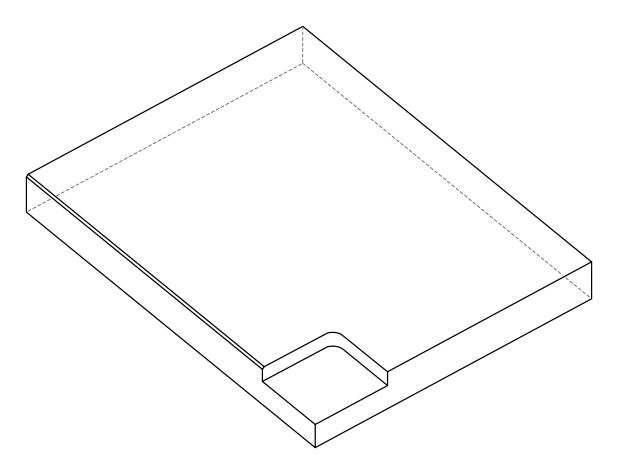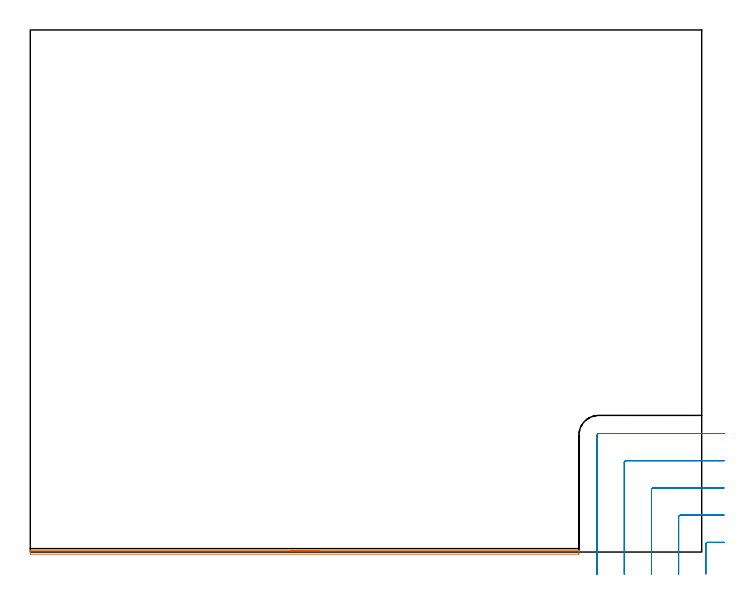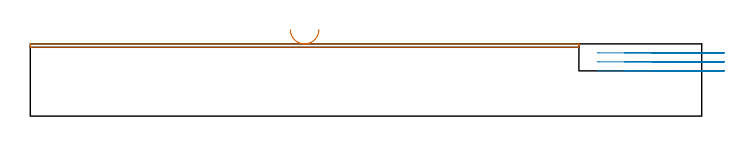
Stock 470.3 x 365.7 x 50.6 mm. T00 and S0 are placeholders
(PLAN: 2 operations, 1 tool changes, 6.9 min)
(1 AREA_MILL | FG_CHAMFER_SURFACE | UGT0205_001 | 3.23 min | 1105 mm3)
(2 MILL_CORNER_NOTCH_RECTANGULAR | CORNER_NOTCH_RECTANGULAR | UGT0201_109 | Follow Part, ap 6.35, ae 75% | 3.69 min | 154775 mm3)
(TOOL UGT0205_001 | Chamfer Mill 20 x 3 x 45 deg. | D20 FL50 Z2)
(TOOL UGT0201_109 | End Mill 25.4 mm | D25.4 FL25 Z2)
(OP 1 AREA_MILL)
G17 G21 G94 G90
T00 M6
G54
G17 G0 G90 X182.15 Y0.9 S1061 M3
G43 Z60.6 H0
G94 G1 X182.188 Z59.728 F250.
X182.302 Z58.863
X182.491 Z58.012
X182.753 Z57.18
X183.087 Z56.374
X183.49 Z55.6
X183.959 Z54.864
X184.49 Z54.172
X185.079 Z53.529
X185.722 Z52.939
X186.414 Z52.408
X187.15 Z51.94
X187.924 Z51.537
X188.73 Z51.203
X189.562 Z50.941
X190.414 Z50.752
X191.278 Z50.638
X192.15 Z50.6
X384.138
X384.29 Y0.905 Z50.595
X384.298 Y0.78 Z50.472
X384.3 Y0.657 Z50.356
Y0.349 Z50.048
Y-0.3 Z49.395
Y-1.497 Z48.2
X383.967 Y-1.5
X0.333
X0.001 Y-1.497
X0. Y-0.3 Z49.395
Y0.349 Z50.048
Y0.657 Z50.356
X0.002 Y0.78 Z50.472
X0.01 Y0.897 Z50.588
X0.166 Y0.9 Z50.6
X192.15
X193.022 Z50.638
X193.887 Z50.752
X194.738 Z50.941
X195.57 Z51.203
X196.376 Z51.537
X197.15 Z51.94
X197.886 Z52.408
X198.578 Z52.939
X199.221 Z53.529
X199.81 Z54.172
X200.342 Z54.864
X200.81 Z55.6
X201.213 Z56.374
X201.547 Z57.18
X201.809 Z58.012
X201.998 Z58.863
X202.112 Z59.728
X202.15 Z60.6
M5
M2
(OP 2 MILL_CORNER_NOTCH_RECTANGULAR)
G17 G21 G94 G90
T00 M6
G54
G17 G0 G90 X486. Y6.8 S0 M3
G43 Z60.6 H0
Z44.3
G94 G1 X483. F250.
X474.463 F500.
G3 X473.2 Y5.537 R1.27
G1 Y-12.364
Y-15.364 F250.
G0 Z60.6
X486. Y25.85
Z44.3
G1 X483.
X455.413 F500.
G3 X454.15 Y24.587 R1.27
G1 Y-12.7
Y-15.7 F250.
G0 Z60.6
X486. Y44.9
Z44.3
G1 X483.
X436.364 F500.
G3 X435.1 Y43.636 R1.27
G1 Y-12.7
Y-15.7 F250.
G0 Z60.6
X486. Y63.95
Z44.3
G1 X483.
X417.314 F500.
G3 X416.05 Y62.686 R1.27
G1 Y-12.7
Y-15.7 F250.
G0 Z60.6
X486. Y83.
Z44.3
G1 X483.
X398.264 F500.
G3 X397. Y81.736 R1.27
G1 Y-12.7
Y-15.7 F250.
G0 Z60.6
X486. Y6.8
Z38.
G1 X483.
X474.463 F500.
G3 X473.2 Y5.537 R1.27
G1 Y-12.364
Y-15.364 F250.
G0 Z60.6
X486. Y25.85
Z38.
G1 X483.
X455.413 F500.
G3 X454.15 Y24.587 R1.27
G1 Y-12.7
Y-15.7 F250.
G0 Z60.6
X486. Y44.9
Z38.
G1 X483.
X436.364 F500.
G3 X435.1 Y43.636 R1.27
G1 Y-12.7
Y-15.7 F250.
G0 Z60.6
X486. Y63.95
Z38.
G1 X483.
X417.314 F500.
G3 X416.05 Y62.686 R1.27
G1 Y-12.7
Y-15.7 F250.
G0 Z60.6
X486. Y83.
Z38.
G1 X483.
X398.264 F500.
G3 X397. Y81.736 R1.27
G1 Y-12.7
Y-15.7 F250.
G0 Z60.6
X486. Y6.8
Z31.7
G1 X483.
X474.463 F500.
G3 X473.2 Y5.537 R1.27
G1 Y-12.364
Y-15.364 F250.
G0 Z60.6
X486. Y25.85
Z31.7
G1 X483.
X455.413 F500.
G3 X454.15 Y24.587 R1.27
G1 Y-12.7
Y-15.7 F250.
G0 Z60.6
X486. Y44.9
Z31.7
G1 X483.
X436.364 F500.
G3 X435.1 Y43.636 R1.27
G1 Y-12.7
Y-15.7 F250.
G0 Z60.6
X486. Y63.95
Z31.7
G1 X483.
X417.314 F500.
G3 X416.05 Y62.686 R1.27
G1 Y-12.7
Y-15.7 F250.
G0 Z60.6
X486. Y83.
Z31.7
G1 X483.
X398.264 F500.
G3 X397. Y81.736 R1.27
G1 Y-12.7
Y-15.7 F250.
G0 Z60.6
M5
M2
